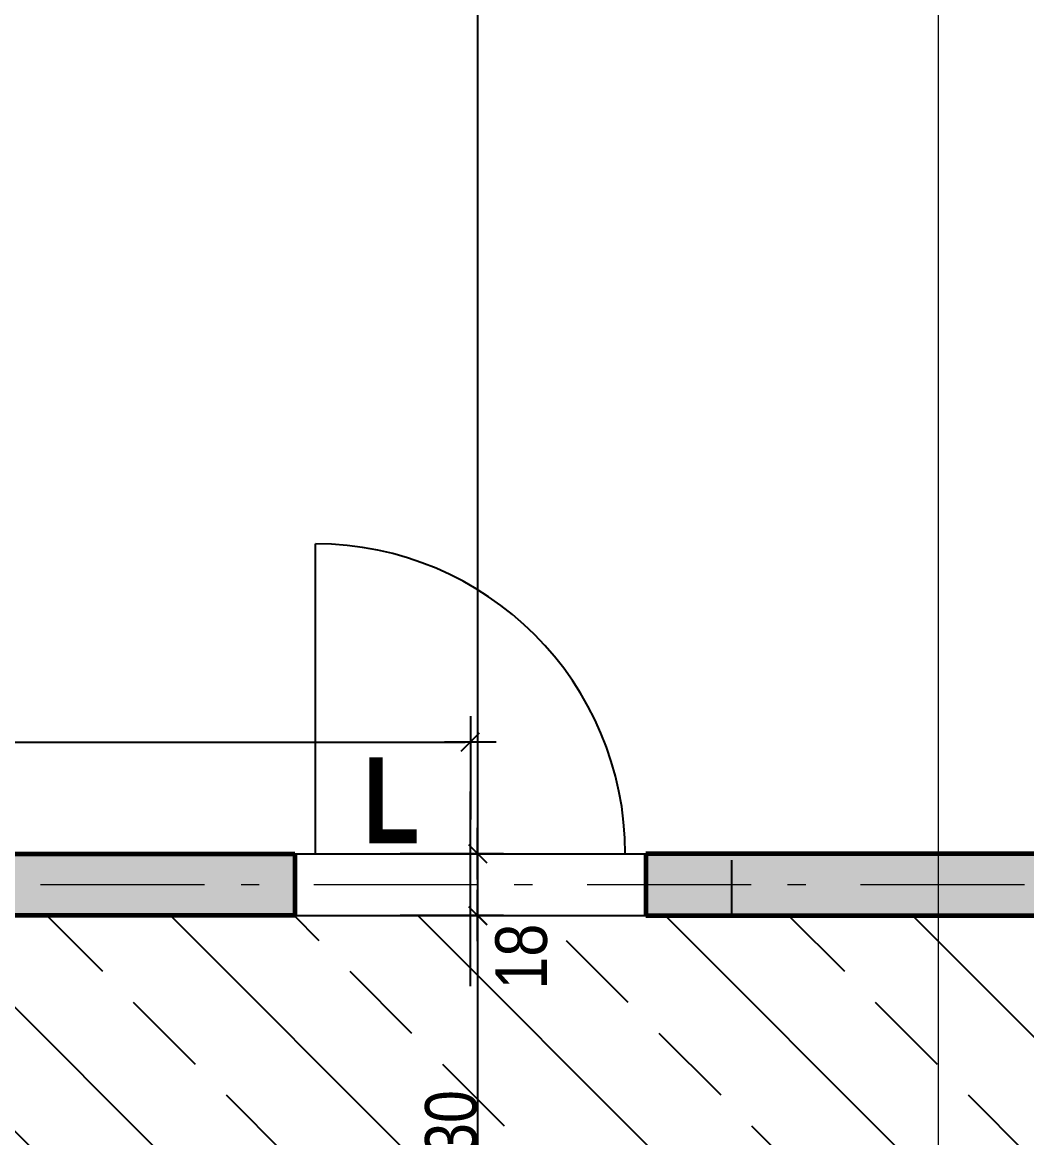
# Model space of a CAD drawing. Header units: centimetres. Extents: x 13865 to 22908, y -23237 to -19037.
# Drawn here: x 19203.4 to 19495.1, y -21250.6 to -20926.6 of the extents above; entities that cross this region are included whole.
import ezdxf
from ezdxf.enums import TextEntityAlignment as Align

# ---------------------------------------------------------------- set-up
doc = ezdxf.new("R2010")
doc.units = ezdxf.units.CM
doc.header["$LTSCALE"] = 25.4
doc.header["$PDMODE"] = 1
doc.header["$PDSIZE"] = -2
for name, pattern in [('CACHEX2', [19.05, 12.7, -6.35]), ('Style de ligne -6', [1.04164, 0.625, -0.20828, 0.06943, -0.13893]), ('TIRETPTX2', [50.8, 25.4, -12.7, 0, -12.7])]:
    doc.linetypes.add(name, pattern=pattern)
for name, color, linetype in [('01_cote_gen', 4, 'Continuous'), ('01_linteaux', 2, 'Continuous'), ('01_murs_sup', 2, 'CACHEX2'), ('01_poch_murs', 253, 'Continuous'), ('01_texte', 230, 'Continuous'), ('AA_COTES', 2, 'Continuous')]:
    doc.layers.add(name, color=color, linetype=linetype)
for name, color, linetype, lineweight in [('01_murs_coup', 5, 'Continuous', 60), ('01_tram_axes', 2, 'TIRETPTX2', 9), ('B Général', 7, 'Continuous', 5)]:
    doc.layers.add(name, color=color, linetype=linetype, lineweight=lineweight)
doc.styles.add('impact', font='impact.ttf')
doc.styles.add('STYLE2', font='ARIALN.TTF')
doc.dimstyles.new('JB50', dxfattribs={"dimscale": 0.1, "dimtxt": 150, "dimasz": 15, "dimexe": 0.1, "dimexo": 0.1, "dimgap": 0.09, "dimtad": 1, "dimdec": 1, "dimdsep": 46, "dimtxsty": 'STYLE2', "dimblk1": 'BOND_G', "dimblk2": 'BOND_D', "dimsah": 1, "dimcen": 1.5, "dimdle": 0.01, "dimse1": 1, "dimse2": 1, "dimclrd": 4, "dimclre": 2, "dimclrt": 6, "dimazin": 2, "dimtfac": 2.333333, "dimtdec": 1, "dimtix": 1, "dimtmove": 2, "dimatfit": 3, "dimldrblk": 'BOND_G', "dimfxl": 1, "dimtolj": 1, "dimtzin": 0, "dimarcsym": 0})

# ---------------------------------------------------------------- blocks, each defined once
blk = doc.blocks.new('BOND_G')
at = {"layer": 'AA_COTES', "color": 0}
for p, q in [((0, -5), (0, 15)), ((5, 0), (-5, 0)), ((1.77, 1.77), (-1.77, -1.77))]:
    blk.add_line(p, q, dxfattribs=at)
blk = doc.blocks.new('BOND_D')
at = {"layer": 'AA_COTES', "color": 0}
for p, q in [((0, 5), (0, -15)), ((5, 0), (-5, 0)), ((-1.77, -1.77), (1.77, 1.77))]:
    blk.add_line(p, q, dxfattribs=at)
blk = doc.blocks.new('*D108')
at = {"layer": '01_cote_gen', "color": 4, "lineweight": -2, "transparency": 16777216}
blk.add_line((19053.04, -21135.67), (19332.04, -21135.67), dxfattribs=at)
at = {"layer": 'Defpoints', "color": 0, "transparency": 16777216}
for p in [(19051.54, -21135.67), (19333.54, -21135.67), (19333.54, -21150)]:
    blk.add_point(p, dxfattribs=at)
at = {"layer": '01_cote_gen', "color": 4, "lineweight": -2, "transparency": 16777216, "xscale": 1.5, "yscale": 1.5, "zscale": 1.5, "rotation": 180}
blk.add_blockref('BOND_G', (19051.54, -21135.67), dxfattribs=at)
at = {"layer": '01_cote_gen', "color": 4, "lineweight": -2, "transparency": 16777216, "xscale": 1.5, "yscale": 1.5, "zscale": 1.5}
blk.add_blockref('BOND_D', (19333.54, -21135.67), dxfattribs=at)
at = {"layer": '01_cote_gen', "color": 6, "transparency": 16777216, "insert": (19182.73, -21128), "char_height": 15, "attachment_point": 5, "style": 'STYLE2'}
blk.add_mtext('\\A1;282', dxfattribs=at)
blk = doc.blocks.new('*D615')
at = {"layer": '01_cote_gen', "color": 4, "lineweight": -2, "transparency": 16777216}
blk.add_line((19335.66, -20576.6), (19335.66, -21166.6), dxfattribs=at)
at = {"layer": 'Defpoints', "color": 0, "transparency": 16777216}
for p in [(19304.4, -20575.1), (19335.66, -21168.1), (19356.05, -21168.1)]:
    blk.add_point(p, dxfattribs=at)
at = {"layer": '01_cote_gen', "color": 4, "lineweight": -2, "transparency": 16777216, "xscale": 1.5, "yscale": 1.5, "zscale": 1.5}
for name, p, rotation in [('BOND_G', (19335.66, -20575.1), 90), ('BOND_D', (19335.66, -21168.1), 270)]:
    blk.add_blockref(name, p, dxfattribs=dict(at, rotation=rotation))
at = {"layer": '01_cote_gen', "color": 6, "transparency": 16777216, "insert": (19327.99, -20871.6), "char_height": 15, "attachment_point": 5, "rotation": 90, "style": 'STYLE2'}
blk.add_mtext('\\A1;593', dxfattribs=at)
blk = doc.blocks.new('*D616')
at = {"layer": '01_cote_gen', "color": 4, "lineweight": -2, "transparency": 16777216}
blk.add_line((19335.66, -21169.6), (19335.66, -21184.55), dxfattribs=at)
at = {"layer": 'Defpoints', "color": 0, "transparency": 16777216}
for p in [(19358.01, -21168.1), (19335.66, -21186.05), (19358.01, -21186.05)]:
    blk.add_point(p, dxfattribs=at)
at = {"layer": '01_cote_gen', "color": 4, "lineweight": -2, "transparency": 16777216, "xscale": 1.5, "yscale": 1.5, "zscale": 1.5}
for name, p, rotation in [('BOND_G', (19335.66, -21168.1), 90), ('BOND_D', (19335.66, -21186.05), 270)]:
    blk.add_blockref(name, p, dxfattribs=dict(at, rotation=rotation))
at = {"layer": '01_cote_gen', "color": 6, "transparency": 16777216, "insert": (19348.4, -21198), "char_height": 15, "attachment_point": 5, "rotation": 90, "style": 'STYLE2'}
blk.add_mtext('\\A1;18', dxfattribs=at)
blk = doc.blocks.new('*D617')
at = {"layer": '01_cote_gen', "color": 4, "lineweight": -2, "transparency": 16777216}
blk.add_line((19335.66, -21187.6), (19335.66, -21314.65), dxfattribs=at)
at = {"layer": 'Defpoints', "color": 0, "transparency": 16777216}
for p in [(19355.85, -21186.1), (19335.66, -21316.15), (19355.85, -21316.15)]:
    blk.add_point(p, dxfattribs=at)
at = {"layer": '01_cote_gen', "color": 4, "lineweight": -2, "transparency": 16777216, "xscale": 1.5, "yscale": 1.5, "zscale": 1.5}
for name, p, rotation in [('BOND_G', (19335.66, -21186.1), 90), ('BOND_D', (19335.66, -21316.15), 270)]:
    blk.add_blockref(name, p, dxfattribs=dict(at, rotation=rotation))
at = {"layer": '01_cote_gen', "color": 6, "transparency": 16777216, "insert": (19327.99, -21251.12), "char_height": 15, "attachment_point": 5, "rotation": 90, "style": 'STYLE2'}
blk.add_mtext('\\A1;130', dxfattribs=at)

msp = doc.modelspace()

# ---------------------------------------------------------------- hatches: boundary and pattern name
at = {"layer": '01_poch_murs'}
h = msp.add_hatch(color=256, dxfattribs=at)
h.dxf.hatch_style = 1
h.paths.add_polyline_path([(19331.54, -20559.1), (19051.53, -20559.1), (19033.5, -20559.1), (19013.66, -20559.1), (19013.66, -20567.1), (19331.54, -20567.1)])
h.paths.add_polyline_path([(19331.54, -20567.1), (19013.66, -20567.1), (19013.66, -20579.1), (19033.66, -20579.1), (19033.66, -20787.1), (19033.53, -21168.1), (19033.53, -21177.1), (19051.66, -21177.1), (19051.66, -21168.1), (19051.53, -21168.1), (19051.53, -20575.1), (19152.72, -20575.1), (19331.54, -20575.1)])
h.paths.add_polyline_path([(19033.53, -20787.1), (18998.66, -20787.1), (18998.66, -20805.1), (19033.53, -20805.1)])
h.paths.add_polyline_path([(19282.54, -21168.1), (19051.66, -21168.1), (19051.66, -21177.1), (19282.54, -21177.1)], flags=17)
h.paths.add_polyline_path([(19282.54, -21177.1), (19051.66, -21177.1), (19051.66, -21186.05), (19282.54, -21186.05)])
h.paths.add_polyline_path([(19033.53, -21177.1), (18998.61, -21177.1), (18998.61, -21186.05), (19033.53, -21186.05)])
h.paths.add_polyline_path([(19033.53, -21168.1), (18998.61, -21168.1), (18998.61, -21177.1), (19033.53, -21177.1)])
h = msp.add_hatch(color=256, dxfattribs=at)
h.dxf.hatch_style = 1
h.paths.add_polyline_path([(19810.54, -20559.1), (19631.54, -20559.1), (19631.54, -20575.1), (19810.54, -20575.1)], flags=17)
h.paths.add_polyline_path([(20056.54, -20559.1), (19910.54, -20559.1), (19910.54, -20575.1), (20040.54, -20575.1), (20040.54, -21168.1), (19384.54, -21168.1), (19384.54, -21186.05), (20056.54, -21186.1)])
h.paths.add_polyline_path([(20190.54, -20559.1), (20058.54, -20559.1), (20058.54, -21186.1), (20322.58, -21186.05), (20322.58, -21168.1), (20074.54, -21168.1), (20074.54, -20575.1), (20190.54, -20575.1)])
h.paths.add_polyline_path([(20750.54, -20559.1), (20490.54, -20559.1), (20490.54, -20575.1), (20636.54, -20575.1), (20636.54, -21168.1), (20424.58, -21168.1), (20424.58, -21186.1), (20970.53, -21186.1), (20970.53, -21168.1), (20654.58, -21168.1), (20654.5, -20575.1), (20750.54, -20575.1)])
h.paths.add_polyline_path([(21010.53, -20559.1), (20850.54, -20559.1), (20850.54, -20575.1), (21010.53, -20575.1)])
h.paths.add_polyline_path([(21479.53, -20559.1), (21310.53, -20559.1), (21310.53, -20575.1), (21463.53, -20575.1), (21463.53, -20688.1), (21479.53, -20688.1)])
h.paths.add_polyline_path([(21479.53, -20788.1), (21463.53, -20788.1), (21463.53, -21242.1), (21154.53, -21242.1), (21154.53, -21260.1), (21463.53, -21260.1), (21463.53, -21714.11), (21479.53, -21714.11)])
h.paths.add_polyline_path([(19691.56, -21316.15), (19242.64, -21316.15), (19242.64, -21334.1), (19460.54, -21334.1), (19460.54, -21927.1), (19357.54, -21927.1), (19357.54, -21943.1), (19637.54, -21943.1), (19637.54, -21927.1), (19478.54, -21927.1), (19478.54, -21334.1), (19691.56, -21334.05)])
h.paths.add_polyline_path([(20056.54, -21316.1), (19793.56, -21316.1), (19793.56, -21334.05), (20040.54, -21334.1), (20040.54, -21927.1), (19937.54, -21927.1), (19937.54, -21943.1), (20056.54, -21943.1)])
h.paths.add_polyline_path([(20322.53, -21316.1), (20058.54, -21316.1), (20058.54, -21943.1), (20187.53, -21943.1), (20187.53, -21927.1), (20074.54, -21927.1), (20074.54, -21334.1), (20322.53, -21334.1)])
h.paths.add_polyline_path([(20970.53, -21316.1), (20424.53, -21316.15), (20424.53, -21334.05), (20636.53, -21334.1), (20636.53, -21927.1), (20487.53, -21927.1), (20487.53, -21943.1), (20783.53, -21943.1), (20783.53, -21927.1), (20654.53, -21927.1), (20654.53, -21333.97), (20970.53, -21333.97)])
h.paths.add_polyline_path([(21237.53, -21927.1), (21083.53, -21927.1), (21083.53, -21943.1), (21237.53, -21943.1)])
h.paths.add_polyline_path([(21479.53, -21814.11), (21463.53, -21814.11), (21463.53, -21927.1), (21337.53, -21927.1), (21337.53, -21943.1), (21479.53, -21943.1)])
h = msp.add_hatch(dxfattribs=at)
h.set_pattern_fill('ANSI33', color=256, scale=8, angle=90)
h.paths.add_polyline_path([(19033.53, -21040.1), (18998.53, -21040.1), (18998.53, -21035.1), (19033.53, -21035.1), (19033.53, -20955.1), (19013.49, -20955.1), (19013.49, -20935.1), (18998.53, -20935.1), (18998.53, -20930.1), (19033.53, -20930.1), (19033.53, -20890.1), (18998.53, -20890.1), (18998.53, -20885.1), (19033.53, -20885.1), (19033.53, -20825.1), (19013.56, -20825.1), (19013.56, -20805.1), (19003.68, -20805.1), (19003.68, -20805.1), (19003.53, -20805.1), (19003.53, -20809.23), (19000.53, -20809.23), (19000.53, -20806.77), (18998.53, -20806.77), (18998.53, -20805.1), (18998.56, -20805.1), (18998.56, -20780.6), (19003.68, -20805.1), (18981.73, -20805.1), (19033.53, -20805.1), (19033.53, -20579.1), (19013.66, -20579.1), (19033.53, -20579.1), (19033.53, -20760.6), (19033.53, -20780.6), (19033.53, -20805.25), (18981.61, -20805.1), (18998.56, -20780.6), (18911.6, -20780.59), (18868.58, -20780.61), (18868.58, -20780.6), (18868.63, -20584.35), (18868.58, -20584.35), (18868.58, -20760.6), (18868.58, -20780.6), (18868.58, -21138.1), (18868.55, -20914.5), (18860.53, -20914.5), (18860.53, -21138.1), (18868.58, -21138.1), (18868.58, -20914.5), (18868.55, -20914.5), (18868.58, -21138.1), (18860.53, -21138.1), (18860.53, -21177.1), (18998.53, -21177.1), (18998.53, -21168.1), (19033.53, -21168.1), (19033.53, -21128.1), (18998.53, -21128.1), (18998.53, -21123.1), (19033.53, -21123.1)])
edge = h.paths.add_edge_path()
edge.add_line((18860.53, -21177.1), (18683.58, -21177.1))
edge.add_line((18683.58, -21177.1), (18683.58, -21250.6))
edge.add_arc((17983.08, -21792.27), 885.5, 32.53016, 37.71342, ccw=False)
edge.add_line((18729.65, -21316.1), (18860.53, -21316.1))
edge.add_line((18860.53, -21316.1), (18860.53, -21177.1))
h.paths.add_polyline_path([(19641.18, -21186.1), (19511.53, -21186.1), (19409.53, -21186.06), (19409.53, -21186.1), (18998.53, -21186.1), (18998.49, -21186.05), (18998.53, -21186.05), (18998.53, -21177.1), (18860.53, -21177.1), (18860.53, -21316.1), (19033.53, -21316.1), (19409.53, -21316.1), (19511.53, -21316.12), (19511.53, -21316.1), (19641.18, -21316.1)])
h.paths.add_polyline_path([(18860.53, -21138.1), (18848.58, -21138.1), (18683.58, -21138.1), (18683.58, -21177.1), (18860.53, -21177.1)])

# ---------------------------------------------------------------- linework, layer by layer
at = {"layer": '01_linteaux', "ltscale": 200}
for p, q in [((19288.54, -21168.1), (19288.54, -21078.1)), ((19333.54, -21206.58), (19333.54, -21150)), ((19282.54, -21168.1), (19384.54, -21168.1)), ((19282.54, -21186.05), (19384.54, -21186.05))]:
    msp.add_line(p, q, dxfattribs=at)
msp.add_arc((19288.54, -21168.1), 90, 360, 90, dxfattribs=at)
at = {"layer": '01_murs_coup'}
for p, q in [((19051.53, -21168.1), (19282.54, -21168.1)), ((19282.54, -21168.1), (19282.54, -21186.05)), ((19384.54, -21168.1), (19384.54, -21186.05)), ((20040.54, -21168.1), (19384.54, -21168.1)), ((19282.54, -21186.05), (18998.49, -21186.05)), ((19384.54, -21186.05), (20056.54, -21186.1))]:
    msp.add_line(p, q, dxfattribs=at)
at = {"layer": '01_murs_sup', "ltscale": 0.05}
for p, q in [((19051.53, -21168.1), (19409.53, -21168.1)), ((19409.53, -21186.1), (19409.53, -21168.1)), ((18998.53, -21186.1), (19409.53, -21186.1)), ((18998.53, -21186.1), (19409.53, -21186.1))]:
    msp.add_line(p, q, dxfattribs=at)
at = {"layer": '01_tram_axes', "color": 253, "ltscale": 2}
msp.add_line((19469.53, -22172.23), (19469.53, -19821.62), dxfattribs=at)
at = {"layer": 'B Général', "color": 1, "linetype": 'Style de ligne -6', "lineweight": 13, "ltscale": 3}
msp.add_line((21796.28, -21177.1), (16731.13, -21177.1), dxfattribs=at)

# ---------------------------------------------------------------- texts
at = {"layer": '01_texte', "style": 'impact'}
msp.add_text('L ', height=25, dxfattribs=at).set_placement((19314.33, -21172.57), align=Align.BOTTOM_CENTER)

# ---------------------------------------------------------------- dimensions: what is measured, and where the dimension line sits
at = {"layer": '01_cote_gen'}
for base, p1, p2, picture, middle in [((19335.66, -21168.1), (19304.4, -20575.1), (19356.05, -21168.1), '*D615', (19327.99, -20871.6)), ((19335.6564, -21316.1475), (19355.846, -21186.0987), (19355.846, -21316.1475), '*D617', (19327.9889, -21251.1231))]:
    dim = msp.add_linear_dim(base=base, p1=p1, p2=p2, angle=90, dimstyle='JB50', dxfattribs=at)
    dim.commit()
    dim.dimension.update_dxf_attribs({"geometry": picture, "text_midpoint": middle})
dim = msp.add_linear_dim(base=(19333.54, -21135.67), p1=(19051.53, -21135.67), p2=(19333.54, -21150), dimstyle='JB50', dxfattribs=at)
dim.commit()
dim.dimension.update_dxf_attribs({"geometry": '*D108', "text_midpoint": (19182.73, -21128), "dimtype": 160})
dim = msp.add_linear_dim(base=(19335.6564, -21186.05), p1=(19358.0059, -21168.0987), p2=(19358.0059, -21186.05), angle=90, dimstyle='JB50', dxfattribs=at)
dim.commit()
dim.dimension.update_dxf_attribs({"geometry": '*D616', "text_midpoint": (19348.399, -21198.0008), "dimtype": 160})

doc.saveas('drawing.dxf')
